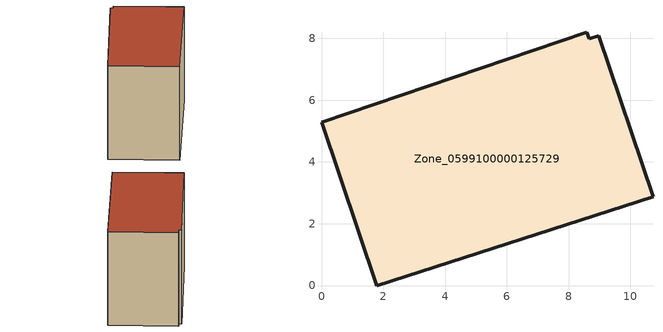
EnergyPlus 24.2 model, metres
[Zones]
Zone_0599100000125729
 floor ground (C_G): 8.59,8.19 8.66,7.99 8.97,8.09 10.73,2.88 1.79,0 0,5.29 z0.24
 wall outside (C_F): 8.59,8.19 0,5.29 1.79,0 10.73,2.88 8.97,8.09 8.66,7.99 8.59,8.19 z0.24:8.54
 roof outside (C_R): 8.66,7.99 8.59,8.19 0,5.29 1.79,0 10.73,2.88 8.97,8.09 z8.54
[BUILDING]
Pand.0599100000125729: North Axis=0; Terrain=City; Loads Convergence Tolerance Value=0.04; Temperature Convergence Tolerance Value=0.4; Solar Distribution=FullExterior; Maximum Number of Warmup Days=25; Minimum Number of Warmup Days=1
[Site:Location]
Rotterdam.The.Hague.AP_ZH_NLD Design_Conditions: Latitude=51.96; Longitude=4.45; Time Zone=1; Elevation=-4.5
[SITE:GROUNDTEMPERATURE:BUILDINGSURFACE]
18, 18, 18, 18, 18, 18, 18, 18, 18, 18, 18, 18
[MATERIAL] Thermal Absorptance=0.9; Solar Absorptance=0.7; Visible Absorptance=0.7
Name | Roughness | Thickness | Conductivity | Density | Specific Heat
G.TC.1965-1974 | MediumSmooth | 0.15 | 0.882353 | 540 | 1210
F.TC.1965-1974 | Rough | 0.3 | 0.697674 | 1920 | 840
R.TC.1965-1974 | MediumRough | 0.2 | 0.232558 | 1500 | 1000
[CONSTRUCTION]
C_G: G.TC.1965-1974
C_F: F.TC.1965-1974
C_R: R.TC.1965-1974
[ZONE]
Zone_0599100000125729: Type=1; Multiplier=1; Ceiling Height=Autocalculate; Volume=Autocalculate; Floor Area=autocalculate; Part of Total Floor Area=Yes
[ZONEINFILTRATION:DESIGNFLOWRATE]
Infil_Zone_0599100000125729: Zone or ZoneList or Space or SpaceList=Zone_0599100000125729; Schedule=AlwaysOn; Design Flow Rate Calculation Method=Flow/Area; Flow Rate per Floor Area=0.003; Constant Term Coefficient=1; Temperature Term Coefficient=0; Velocity Term Coefficient=0; Velocity Squared Term Coefficient=0
[HVACTEMPLATE:ZONE:IDEALLOADSAIRSYSTEM]
Zone_0599100000125729: Maximum Heating Supply Air Temperature=50; Minimum Cooling Supply Air Temperature=13; Maximum Heating Supply Air Humidity Ratio=0.0156; Minimum Cooling Supply Air Humidity Ratio=0.0077; Heating Limit=NoLimit; Cooling Limit=NoLimit; Dehumidification Control Type=ConstantSensibleHeatRatio; Cooling Sensible Heat Ratio=0.7; Dehumidification Setpoint=60; Humidification Control Type=None; Humidification Setpoint=30; Outdoor Air Method=None; Outdoor Air Flow Rate per Person=0.00944; Outdoor Air Flow Rate per Zone Floor Area=0; Outdoor Air Flow Rate per Zone=0; Demand Controlled Ventilation Type=None; Outdoor Air Economizer Type=NoEconomizer; Heat Recovery Type=None; Sensible Heat Recovery Effectiveness=0.7; Latent Heat Recovery Effectiveness=0.65
[ZONECONTROL:THERMOSTAT]
ThermostatControl_Zone_0599100000125729: Zone or ZoneList=Zone_0599100000125729; Control Type Schedule=DualSetpointControlType; Control 1=Thermostat_Zone_0599100000125729; Temperature Difference Between Cutout And Setpoint=0
[THERMOSTATSETPOINT:DUALSETPOINT]
Thermostat_Zone_0599100000125729: Heating Setpoint Temperature Schedule=HeatingSetpoint_Zone_0599100000125729; Cooling Setpoint Temperature Schedule=CoolingSetpoint_Zone_0599100000125729
[SCHEDULE:COMPACT]
HeatingSetpoint_Zone_0599100000125729: Through: 12/31, For: AllDays, Until: 24:00, 21
CoolingSetpoint_Zone_0599100000125729: Through: 12/31, For: AllDays, Until: 24:00, 24
DualSetpointControlType: Through: 12/31, For: AllDays, Until: 24:00, 4
AlwaysOn: Through: 12/31, For: AllDays, Until: 24:00, 1
